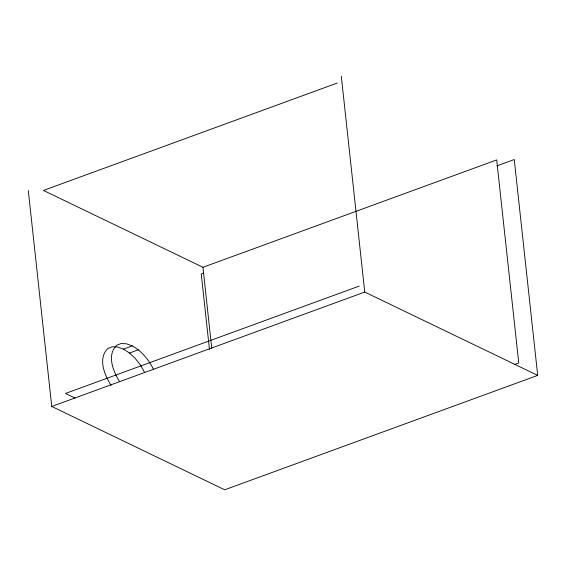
<?xml version="1.0" encoding="UTF-8"?>
<svg xmlns="http://www.w3.org/2000/svg" width="566" height="566" viewBox="0 0 566 566"><rect width="100%" height="100%" fill="white"/><g stroke="black" fill="none" stroke-linecap="round" stroke-linejoin="round"><path stroke-width="0.85" d="M337.187 83.075L43.441 190.438L202.953 267.286L496.7 159.923L518.753 362.933L514.6 364.447M203.739 273.031L201.248 273.937L209.448 349.399M496.814 165.909L514.253 159.534L537.7 375.385L224.702 489.788L51.747 406.466L28.3 190.615M111.127 385.488C104.668 375.117 97.529 358.702 107.816 348.507L112.217 346.774L117.544 346.979L123.438 349.109L132.253 345.89C141.634 351.047 148.632 359.615 153.4 369.082M123.438 349.109L129.487 353.028L138.302 349.802M359.24 286.085L65.493 393.455L75.016 398.04M51.747 406.466L364.752 292.063L537.7 375.385M132.253 345.89L126.359 343.76L121.032 343.555L116.631 345.288C106.549 355.207 113.214 371.324 119.532 381.541M129.487 353.028L135.281 358.455L140.432 365.028L144.585 372.301M341.298 76.212L364.752 292.063M202.953 267.286L211.734 348.14"/></g></svg>
